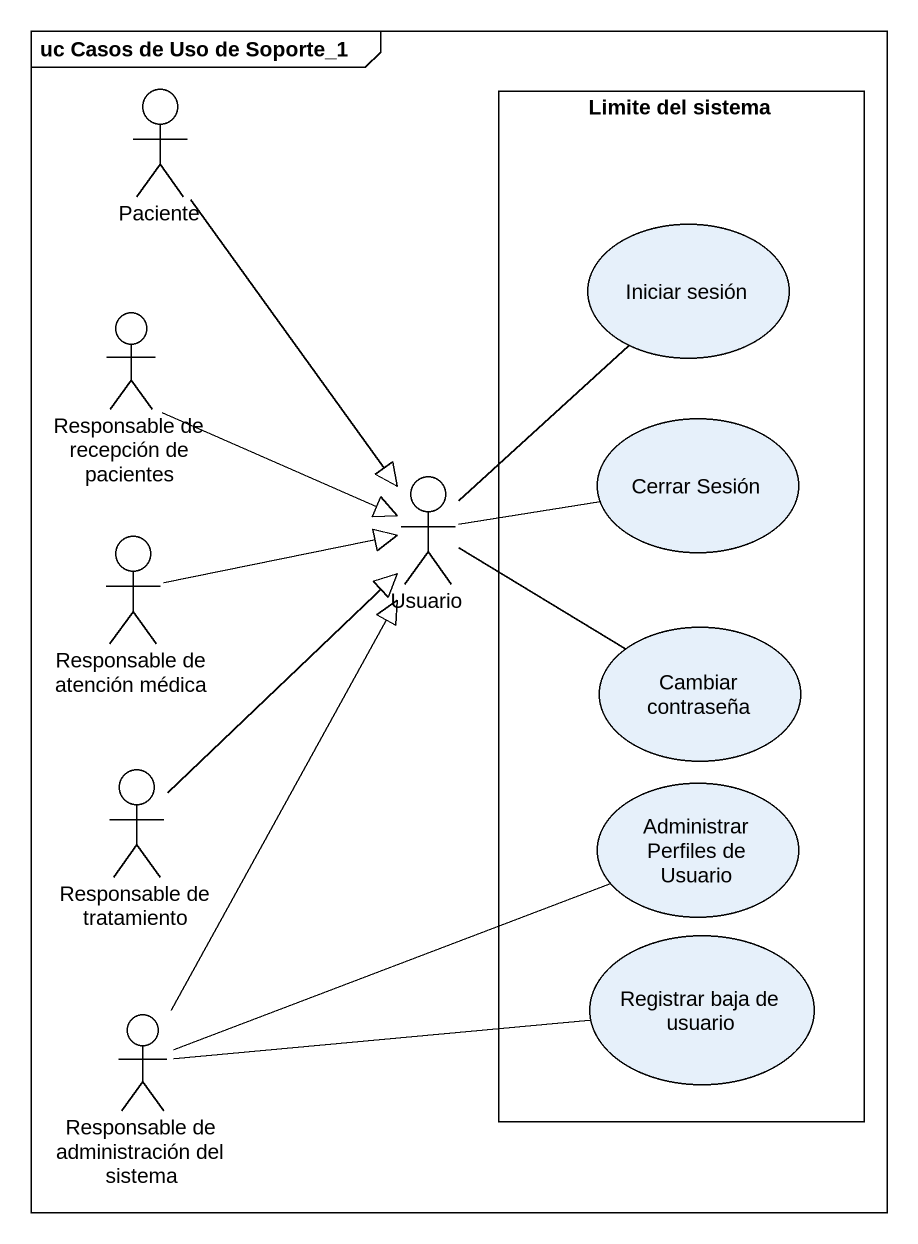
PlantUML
@startuml
mainframe uc Casos de Uso de Soporte_1
actor Paciente
rectangle "Limite del sistema" as Limite_del_sistema {
  usecase "Iniciar sesión" as Iniciar_sesión
  usecase "Cerrar Sesión" as Cerrar_Sesión
  usecase "Cambiar contraseña" as Cambiar_contraseña
  usecase "Administrar Perfiles de Usuario" as Administrar_Perfiles_de
  usecase "Registrar baja de usuario" as Registrar_baja_de_usuario
}
actor "Responsable de recepción de pacientes" as Responsable_de_recepción_de
actor Usuario
actor "Responsable de atención médica" as Responsable_de_atención
actor "Responsable de tratamiento" as Responsable_de_tratamiento
actor "Responsable de administración del sistema" as Responsable_de
Paciente --|> Usuario
Responsable_de_recepción_de -right-|> Usuario
Usuario -up- Iniciar_sesión
Usuario -right- Cerrar_Sesión
Usuario -right- Cambiar_contraseña
Responsable_de_atención -right-|> Usuario
Responsable_de_tratamiento -up-|> Usuario
Responsable_de -up-|> Usuario
Responsable_de -right- Administrar_Perfiles_de
Responsable_de -right- Registrar_baja_de_usuario
@enduml
